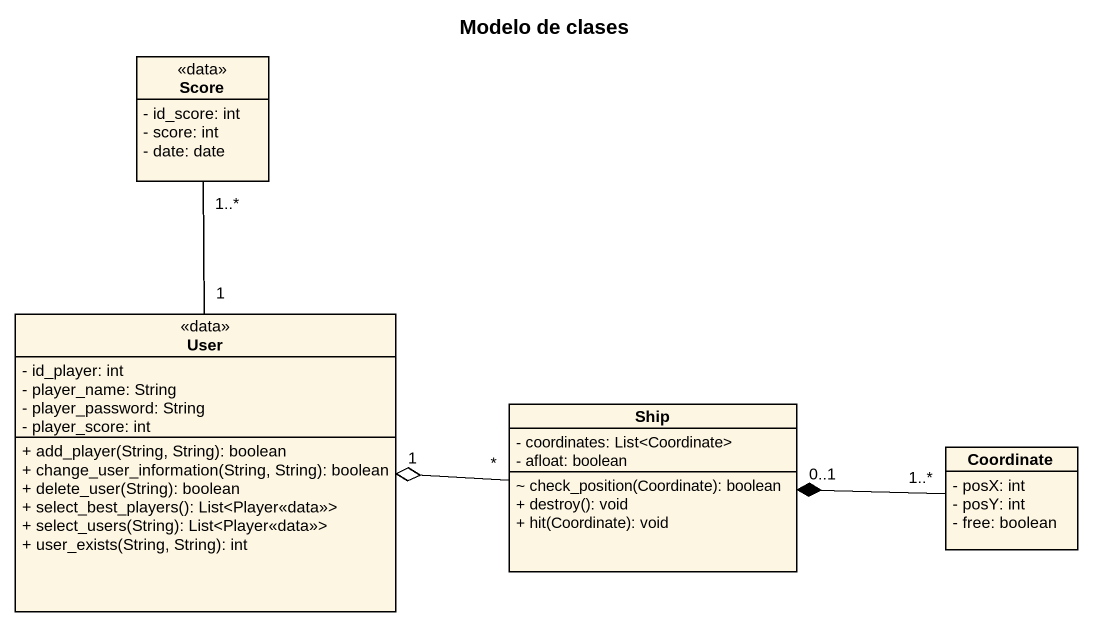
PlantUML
@startuml
title Modelo de clases
hide circle
hide empty members
skinparam classAttributeIconSize 0
class Score <<data>> {
  - id_score: int
  - score: int
  - date: date
}
class User <<data>> {
  - id_player: int
  - player_name: String
  - player_password: String
  - player_score: int
  + add_player(String, String): boolean
  + change_user_information(String, String): boolean
  + delete_user(String): boolean
  + select_best_players(): List<Player<<data>>>
  + select_users(String): List<Player<<data>>>
  + user_exists(String, String): int
}
class Ship {
  - coordinates: List<Coordinate>
  - afloat: boolean
  ~ check_position(Coordinate): boolean
  + destroy(): void
  + hit(Coordinate): void
}
class Coordinate {
  - posX: int
  - posY: int
  - free: boolean
}
Score "1..*" -- "1" User
Ship "*" -left-o "1" User
Coordinate "1..*" -left-* "0..1" Ship
@enduml
